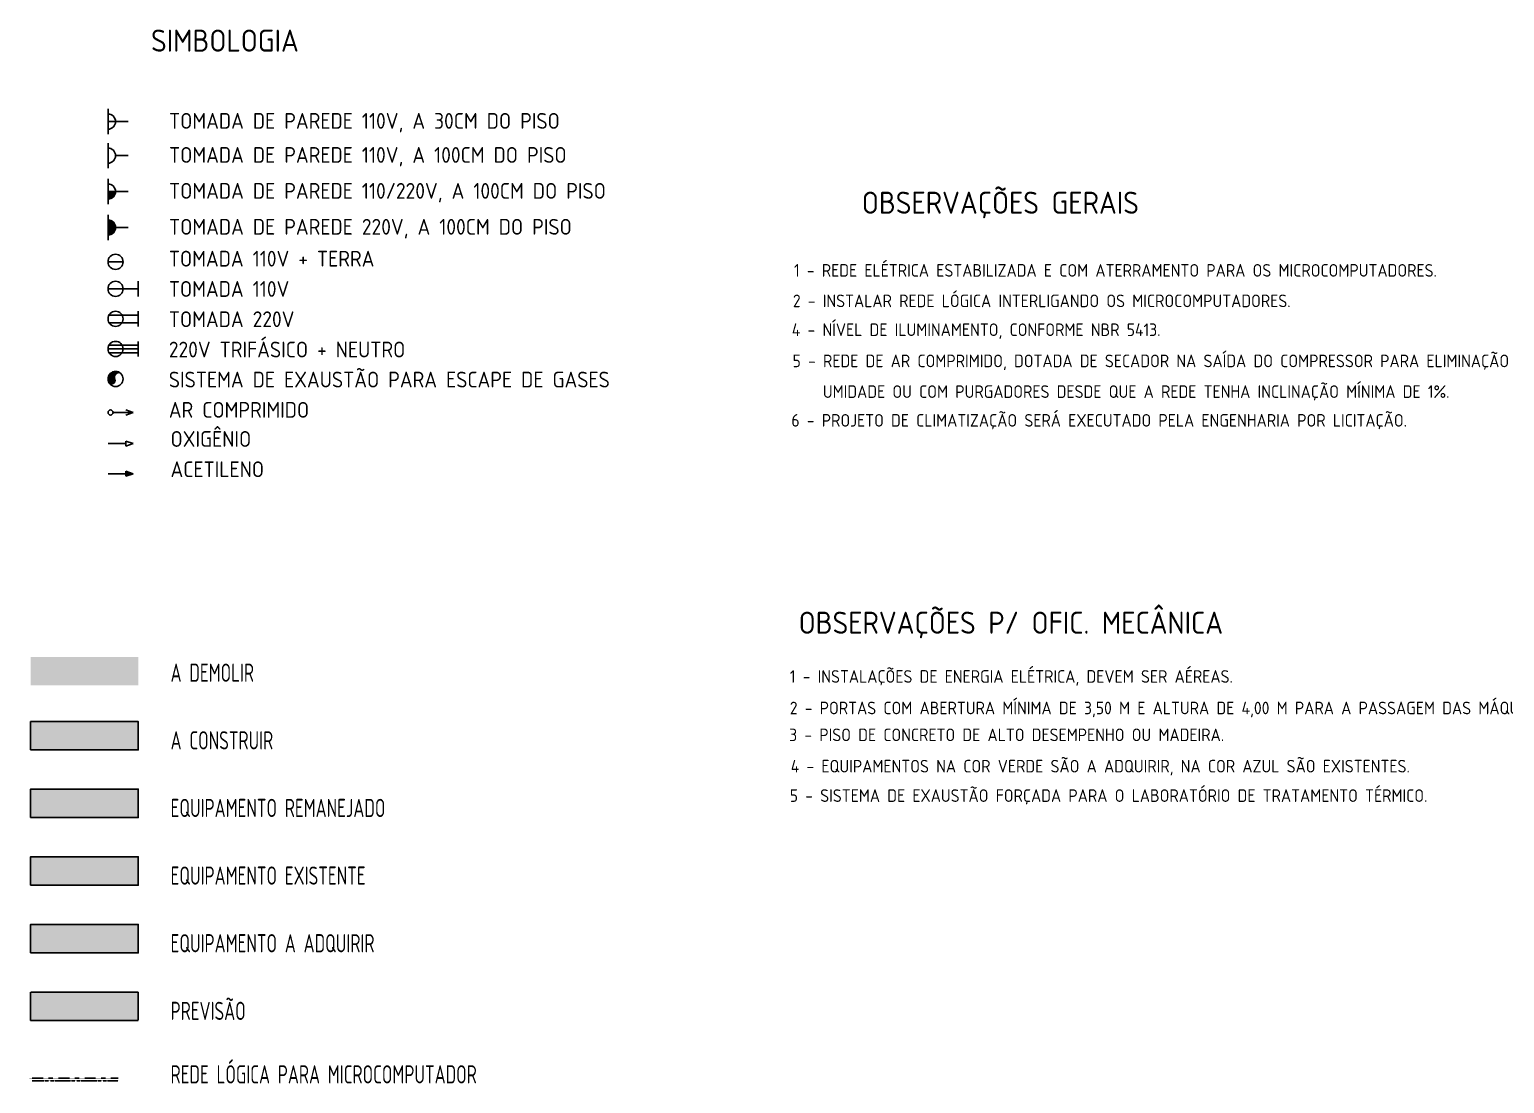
# Model space of a CAD drawing. Header units: millimetres. Extents: x 18768 to 1484868, y -11027 to 520152.
# Drawn here: x 1350063 to 1379301, y 109687 to 130565 of the extents above; entities that cross this region are included whole.
import ezdxf

# ---------------------------------------------------------------- set-up
doc = ezdxf.new("R2010")
doc.units = ezdxf.units.MM
for name, pattern in [('DASHDOT2', [0.5, 0.25, -0.125, 0, -0.125]), ('DIVIDE', [2.15, 1.5, -0.2, 0.05, -0.15, 0.05, -0.2]), ('HIDDEN2', [4.762499999999999, 3.175, -1.5875])]:
    doc.linetypes.add(name, pattern=pattern)
for name, color, linetype in [('L018-SIMBOLO1', 3, 'Continuous'), ('L018-SIMBOLO3', 3, 'Continuous'), ('L025-IMPLANTAÇÃO', 1, 'Continuous'), ('L025-PREVISÃO', 254, 'HIDDEN2'), ('L025-TEXTO', 7, 'Continuous'), ('L035-ARRANJO-ADQUIRIR', 102, 'Continuous'), ('L035-ARRANJO-EXISTENTE', 180, 'Continuous'), ('L035-ARRANJO-REMANEJADO', 200, 'Continuous'), ('L035-TEXTO', 40, 'Continuous')]:
    doc.layers.add(name, color=color, linetype=linetype)
doc.layers.add('L035-DEMOLIÇÃO', color=40, linetype='Continuous', plot=False)
doc.styles.add('ISO-CP--18', font='isocp.shx', dxfattribs={"width": 0.75, "height": 180})
doc.styles.add('ISO-CP--25', font='isocp.shx', dxfattribs={"height": 250})
doc.styles.add('ISO-CP--35', font='isocp.shx', dxfattribs={"height": 350})

msp = doc.modelspace()

# ---------------------------------------------------------------- hatches: boundary and pattern name
at = {"layer": 'L018-SIMBOLO1'}
for points in [[(1351768.982936754, 127354.9608851802), (1351618.982936754, 127354.9608851802), (1351618.982936754, 127204.9608851802, 0.4142135623730666)], [(1351618.982936754, 126793.0643070044), (1351618.982936754, 126493.0643070044, 1)]]:
    msp.add_hatch(color=256, dxfattribs=at).paths.add_polyline_path(points)
at = {"layer": 'L018-SIMBOLO3'}
h = msp.add_hatch(color=180, dxfattribs=at)
edge = h.paths.add_edge_path()
edge.add_arc((1351768.982936754, 123643.051609321), 150, 45.00000000001572, 224.9999999999922)
edge.add_arc((1351693.982936754, 123611.9855921431), 81.17941502192944, 247.4999999999859, 382.5000000000141)
edge.add_arc((1351843.982936754, 123674.117626499), 81.17941502192713, 67.50000000002387, 202.499999999995, ccw=False)
at = {"layer": 'L025-IMPLANTAÇÃO'}
msp.add_hatch(color=256, dxfattribs=at).paths.add_polyline_path([(1350082.554873134, 116856.8281887256), (1350082.554873134, 116292.9339653458), (1352218.982936754, 116292.9339653458), (1352218.982936754, 116856.8281887256)])
at = {"layer": 'L025-PREVISÃO'}
msp.add_hatch(color=256, dxfattribs=at).paths.add_polyline_path([(1350082.554873134, 111497.3480004905), (1350082.554873134, 110933.4537771106), (1352218.982936754, 110933.4537771106), (1352218.982936754, 111497.3480004905)])
at = {"layer": 'L035-ARRANJO-ADQUIRIR'}
msp.add_hatch(color=256, dxfattribs=at).paths.add_polyline_path([(1350082.554873134, 112837.2180475493), (1350082.554873134, 112273.3238241694), (1352218.982936754, 112273.3238241694), (1352218.982936754, 112837.2180475493)])
at = {"layer": 'L035-ARRANJO-EXISTENTE'}
msp.add_hatch(color=256, dxfattribs=at).paths.add_polyline_path([(1350082.554873134, 114177.0880946081), (1350082.554873134, 113613.1938712282), (1352218.982936754, 113613.1938712282), (1352218.982936754, 114177.0880946081)])
at = {"layer": 'L035-ARRANJO-REMANEJADO'}
msp.add_hatch(color=256, dxfattribs=at).paths.add_polyline_path([(1350082.554873134, 115516.9581416669), (1350082.554873134, 114953.063918287), (1352218.982936754, 114953.063918287), (1352218.982936754, 115516.9581416669)])
at = {"layer": 'L035-DEMOLIÇÃO'}
msp.add_hatch(color=256, dxfattribs=at).paths.add_polyline_path([(1350082.554873134, 118135.2467092629), (1350082.554873134, 117571.352485883), (1352218.982936754, 117571.352485883), (1352218.982936754, 118135.2467092629)])

# ---------------------------------------------------------------- linework, layer by layer
at = {"layer": 'L018-SIMBOLO1'}
for p, q in [((1351618.982936754, 128491.5215404754), (1351618.982936754, 128991.5215404754)), ((1352018.982936754, 128741.5215404754), (1351618.982936754, 128741.5215404754)), ((1351618.982936754, 127816.8574633561), (1351618.982936754, 128316.8574633561)), ((1352018.982936754, 128066.8574633561), (1351768.982936754, 128066.8574633561)), ((1351618.982936754, 127104.9608851802), (1351618.982936754, 127604.9608851802)), ((1352018.982936754, 127354.9608851802), (1351618.982936754, 127354.9608851802)), ((1351618.982936754, 126393.0643070044), (1351618.982936754, 126893.0643070044)), ((1352018.982936754, 126643.0643070044), (1351768.982936754, 126643.0643070044)), ((1351918.982936754, 125961.8742323622), (1351618.982936754, 125961.8742323622)), ((1352218.982936754, 125277.5562968368), (1352218.982936754, 125577.5562968368)), ((1352218.982936754, 125427.5562968368), (1351618.982936754, 125427.5562968368)), ((1352218.982936754, 124907.7216912544), (1351639.079126187, 124907.7216912544)), ((1352218.982936754, 124682.7216912544), (1352218.982936754, 124982.7216912544)), ((1352218.982936754, 124757.7216912544), (1351639.079126187, 124757.7216912544)), ((1352218.982936754, 124312.8866502877), (1351639.079126187, 124312.8866502877)), ((1352218.982936754, 124087.8866502877), (1352218.982936754, 124387.8866502877)), ((1352218.982936754, 124237.8866502877), (1351618.982936754, 124237.8866502877)), ((1352218.982936754, 124162.8866502877), (1351639.079126187, 124162.8866502877))]:
    msp.add_line(p, q, dxfattribs=at)
at = {"layer": 'L018-SIMBOLO1', "color": 4, "linetype": 'DASHDOT2'}
msp.add_line((1351818.808611848, 109789.576996319, -79.4901077540483), (1350062.597964522, 109789.576996319), dxfattribs=at)
at = {"layer": 'L018-SIMBOLO1', "color": 6, "linetype": 'DIVIDE'}
msp.add_line((1351818.808611848, 109739.5769963307, -79.55717623000245), (1350112.597964522, 109739.5769963307, -3.478021559029372), dxfattribs=at)
at = {"layer": 'L018-SIMBOLO1'}
for centre in [(1351768.982936754, 125961.8742323622), (1351768.982936754, 125427.5562968368), (1351768.982936754, 124832.7216912544), (1351768.982936754, 124237.8866502877)]:
    msp.add_circle(centre, 150, dxfattribs=at)
for centre in [(1351618.982936754, 128741.5215404754), (1351618.982936754, 128066.8574633561), (1351618.982936754, 127354.9608851802), (1351618.982936754, 126643.0643070044)]:
    msp.add_arc(centre, 150, 270, 90, dxfattribs=at)
at = {"layer": 'L018-SIMBOLO3'}
for p, q in [((1352118.982936754, 122978.4753387672), (1351718.982936754, 122978.4753387672)), ((1352118.982936754, 122978.4753387672), (1351968.982936754, 123028.4753387672)), ((1352118.982936754, 122978.4753387672), (1351968.982936754, 122928.4753387672)), ((1351968.982936754, 122362.6946162916), (1351618.982936754, 122362.6946162916)), ((1352118.982936754, 122362.6946162916), (1351968.982936754, 122412.6946162916)), ((1351968.982936754, 122412.6946162916), (1351968.982936754, 122312.6946162916)), ((1352118.982936754, 122362.6946162916), (1351968.982936754, 122312.6946162916)), ((1351968.982936754, 121764.8360767621), (1351618.982936754, 121764.8360767621)), ((1351968.982936754, 121814.8360767621), (1351968.982936754, 121714.8360767621)), ((1352118.982936754, 121764.8360767621), (1351968.982936754, 121814.8360767621)), ((1352118.982936754, 121764.8360767621), (1351968.982936754, 121714.8360767621))]:
    msp.add_line(p, q, dxfattribs=at)
msp.add_lwpolyline([(1352118.982936754, 121764.8360767621, 0, 100, 0), (1351968.982936754, 121764.8360767621, 100, 100, 0)], format="xyseb", dxfattribs=at)
at = {"layer": 'L018-SIMBOLO3', "color": 180}
msp.add_circle((1351768.982936754, 123643.051609321), 150, dxfattribs=at)
at = {"layer": 'L018-SIMBOLO3'}
msp.add_circle((1351668.982936754, 122978.4753387672), 50, dxfattribs=at)
at = {"layer": 'L025-IMPLANTAÇÃO'}
msp.add_lwpolyline([(1350082.554873134, 116292.9339653458), (1352218.982936754, 116292.9339653458), (1352218.982936754, 116856.8281887256), (1350082.554873134, 116856.8281887256)], close=True, dxfattribs=at)
at = {"layer": 'L025-PREVISÃO'}
msp.add_lwpolyline([(1350082.554873134, 110933.4537771106), (1352218.982936754, 110933.4537771106), (1352218.982936754, 111497.3480004905), (1350082.554873134, 111497.3480004905)], close=True, dxfattribs=at)
at = {"layer": 'L035-ARRANJO-ADQUIRIR'}
msp.add_lwpolyline([(1350082.554873134, 112273.3238241694), (1352218.982936754, 112273.3238241694), (1352218.982936754, 112837.2180475493), (1350082.554873134, 112837.2180475493)], close=True, dxfattribs=at)
at = {"layer": 'L035-ARRANJO-EXISTENTE'}
msp.add_lwpolyline([(1350082.554873134, 113613.1938712282), (1352218.982936754, 113613.1938712282), (1352218.982936754, 114177.0880946081), (1350082.554873134, 114177.0880946081)], close=True, dxfattribs=at)
at = {"layer": 'L035-ARRANJO-REMANEJADO'}
msp.add_lwpolyline([(1350082.554873134, 114953.063918287), (1352218.982936754, 114953.063918287), (1352218.982936754, 115516.9581416669), (1350082.554873134, 115516.9581416669)], close=True, dxfattribs=at)

# ---------------------------------------------------------------- texts
at = {"layer": 'L025-TEXTO', "style": 'ISO-CP--25'}
for s, height, p in [('TOMADA DE PAREDE 110V, A 30CM DO PISO', 312.5, (1352828.458204912, 128599.0346905663)), ('TOMADA DE PAREDE 110V, A 100CM DO PISO', 312.5, (1352828.458204912, 127924.3706134469)), ('TOMADA DE PAREDE 110/220V, A 100CM DO PISO', 312.5, (1352828.458204912, 127212.4740352711)), ('TOMADA DE PAREDE 220V, A 100CM DO PISO', 312.5, (1352828.458204912, 126500.5774570953)), ('TOMADA 110V + TERRA', 312.5, (1352824.304688617, 125869.4652333233)), ('1 - REDE ELÉTRICA ESTABILIZADA E COM ATERRAMENTO PARA OS MICROCOMPUTADORES.', 250, (1365216.882660502, 125668.9121109819)), ('TOMADA 110V', 312.5, (1352824.304688617, 125269.4652333233)), ('2 - INSTALAR REDE LÓGICA INTERLIGANDO OS MICROCOMPUTADORES.', 250, (1365195.038224928, 125064.9798858037)), ('TOMADA 220V', 312.5, (1352824.304688617, 124669.4652333233)), ('4 - NÍVEL DE ILUMINAMENTO, CONFORME NBR 5413.', 250, (1365174.005039317, 124493.2397400078)), ('220V TRIFÁSICO + NEUTRO', 312.5, (1352824.304688617, 124069.4652333233)), ('5 - REDE DE AR COMPRIMIDO, DOTADA DE SECADOR NA SAÍDA DO COMPRESSOR PARA ELIMINAÇÃO DA', 250, (1365189.461562578, 123875.3466607975)), ('SISTEMA DE EXAUSTÃO PARA ESCAPE DE GASES', 312.5, (1352824.304688617, 123474.6301923567)), ('UMIDADE OU COM PURGADORES DESDE QUE A REDE TENHA INCLINAÇÃO MÍNIMA DE 1%.', 250, (1365789.173583001, 123267.2614633619)), ('AR COMPRIMIDO', 312.5, (1352824.304688617, 122874.6301923567)), ('6 - PROJETO DE CLIMATIZAÇÃO SERÁ EXECUTADO PELA ENGENHARIA POR LICITAÇÃO.', 250, (1365165.890529925, 122697.7176095624)), ('OXIGÊNIO', 312.5, (1352857.971181632, 122297.6460806319)), ('ACETILENO', 312.5, (1352857.971181632, 121697.6460806319)), ('1 - INSTALAÇÕES DE ENERGIA ELÉTRICA, DEVEM SER AÉREAS.', 250, (1365134.19293361, 117624.6206024046)), ('2 - PORTAS COM ABERTURA MÍNIMA DE 3,50 M E ALTURA DE 4,00 M PARA A PASSAGEM DAS MÁQUINAS.', 250, (1365134.19293361, 116999.9070374922)), ('3 - PISO DE CONCRETO DE ALTO DESEMPENHO OU MADEIRA.', 250, (1365121.697591708, 116467.7633117671)), ('4 - EQUIPAMENTOS NA COR VERDE SÃO A ADQUIRIR, NA COR AZUL SÃO EXISTENTES.', 250, (1365153.045283537, 115847.1627698999)), ('5 - SISTEMA DE EXAUSTÃO FORÇADA PARA O LABORATÓRIO DE TRATAMENTO TÉRMICO.', 250, (1365133.824397376, 115264.2241150601))]:
    msp.add_text(s, height=height, dxfattribs=at).set_placement(p)
at = {"layer": 'L025-TEXTO', "style": 'ISO-CP--18', "width": 0.75}
for s, p in [('A DEMOLIR', (1352858.863572696, 117644.1923309303)), ('A CONSTRUIR', (1352858.863572696, 116304.3222838715)), ('EQUIPAMENTO REMANEJADO', (1352858.863572696, 114964.4522368127)), ('EQUIPAMENTO EXISTENTE', (1352858.863572696, 113624.5821897539)), ('EQUIPAMENTO A ADQUIRIR', (1352858.863572696, 112284.7121426951)), ('PREVISÃO', (1352858.863572696, 110944.8420956363)), ('REDE LÓGICA PARA MICROCOMPUTADOR', (1352858.863572696, 109687.305818839))]:
    msp.add_text(s, height=360, dxfattribs=at).set_placement(p)
at = {"layer": 'L035-TEXTO', "style": 'ISO-CP--35'}
for s, p in [('SIMBOLOGIA', (1352471.939665781, 130126.3167852051)), ('OBSERVAÇÕES GERAIS', (1366561.943799642, 126915.7789873542)), ('OBSERVAÇÕES P/ OFIC. MECÂNICA', (1365308.943734649, 118595.4426458184))]:
    msp.add_text(s, height=437.5, dxfattribs=at).set_placement(p)

doc.saveas('drawing.dxf')
